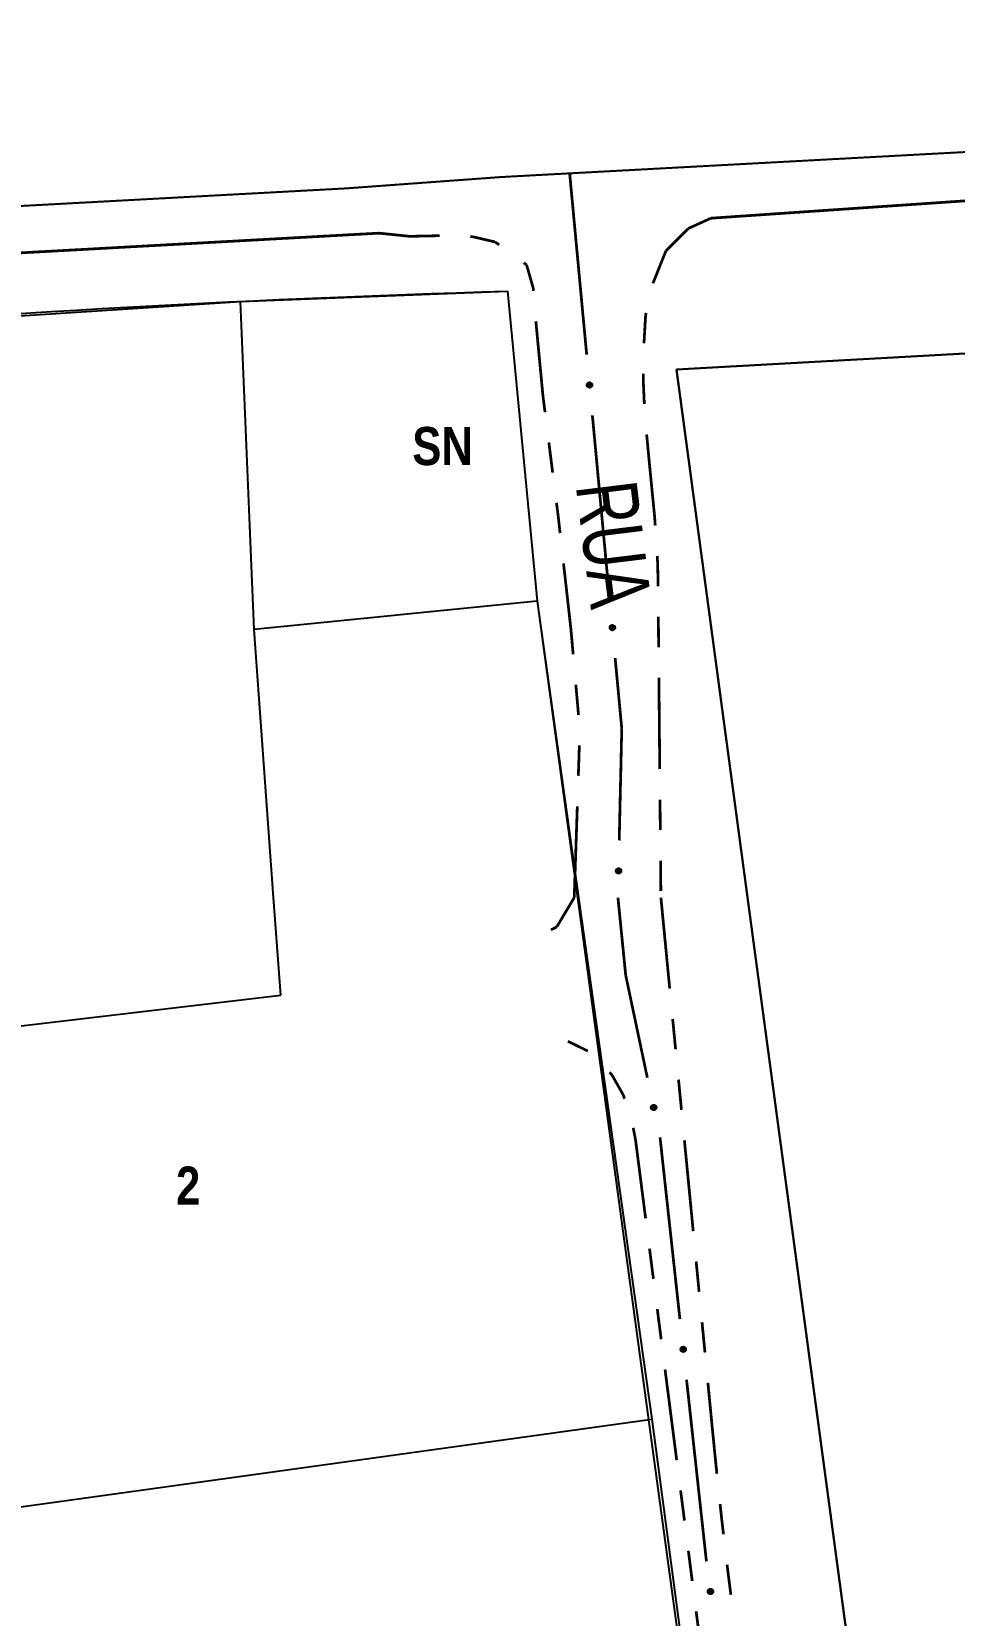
# Model space of a CAD drawing. Extents: x 203591 to 208218, y 4854879 to 4857795.
# Drawn here: x 205198.6 to 205259.2, y 4855975.9 to 4856079.8 of the extents above; entities that cross this region are included whole.
import ezdxf
from ezdxf.enums import TextEntityAlignment as Align

# ---------------------------------------------------------------- set-up
doc = ezdxf.new("R2010")
doc.units = 0
doc.header["$LTSCALE"] = 1.5
doc.header["$MEASUREMENT"] = 0
doc.linetypes.add('PHANTOMX2', pattern=[5, 2.5, -0.5, 0.5, -0.5, 0.5, -0.5])
for name, color, linetype in [('CD-MALHA-LOTES', 40, 'CONTINUOUS'), ('LM-LIM-SETOR-FISCAL', 7, 'CONTINUOUS'), ('RU-QUADRAS', 210, 'CONTINUOUS'), ('SV-EIXO-RUA-N-PAV', 6, 'CONTINUOUS'), ('SV-EST-MUNIC-PAV', 20, 'CONTINUOUS'), ('SV-RUA-NAO-PAV-S-GUIA-C-GUIA', 7, 'PHANTOMX2'), ('SV-TXT-RUA-N-PAV-S-GUIA-C-GUIA', 7, 'CONTINUOUS'), ('Th_NmrPorta', 7, 'CONTINUOUS')]:
    doc.layers.add(name, color=color, linetype=linetype)
doc.styles.add('ARIAL', font='ARIAL.TTF')
doc.styles.get("Standard").update_dxf_attribs({"font": 'swisscbo.ttf'})
doc.linetypes.add('Limite', pattern='A,20,-3,[130,ltypeshp.shx,S=6.35,R=0,X=0,Y=0],-3,20', length=46)

msp = doc.modelspace()

# ---------------------------------------------------------------- linework, layer by layer
at = {"layer": 'CD-MALHA-LOTES', "linetype": 'Continuous', "flags": 128}
for points in [[(205212.31, 4856062.14), (205229.83, 4856062.81), (205231.77, 4856042.45)], [(205176.6, 4856059.81), (205212.31, 4856062.14)], [(205213.2, 4856040.61), (205212.31, 4856062.14)], [(205320.7, 4856062.09), (205240.92, 4856057.67)], [(205240.92, 4856057.67), (205245.59, 4856023)], [(205231.77, 4856042.45), (205213.2, 4856040.61)], [(205231.77, 4856042.45), (205234.5, 4856023)], [(205214.48, 4856023), (205213.2, 4856040.61)], [(205214.94, 4856016.6), (205214.48, 4856023)], [(205234.5, 4856023), (205239.31, 4855988.77)], [(205245.59, 4856023), (205259.27, 4855921.38)], [(205184.55, 4856013), (205214.94, 4856016.6)], [(205189.83, 4855981.89), (205239.31, 4855988.77)], [(205239.31, 4855988.77), (205248.46, 4855919.86)]]:
    msp.add_lwpolyline(points, dxfattribs=at)
at = {"layer": 'LM-LIM-SETOR-FISCAL', "linetype": 'Limite', "ltscale": 0.1, "const_width": 0.13, "flags": 128}
msp.add_lwpolyline([(205796.415, 4856248.315), (205682.51, 4856182.65), (205659.3, 4856170.51), (205621.44, 4856158.01), (205507.35, 4856123.37), (205407.36, 4856092.31), (205394.74, 4856089.5), (205362.25, 4856082.61), (205354.69, 4856080.34), (205337.55, 4856076.77), (205289.87, 4856073.56), (205229.36, 4856070.3), (205219.27, 4856069.56), (205147.92, 4856065.7), (205113.32, 4856064.4), (205090.92, 4856063.16), (205009.9, 4856058.92), (204851.88, 4856050.7), (204687.08, 4856042.13), (204637.14, 4856038.78), (204603.03, 4856036.66), (204553.89, 4856035.32), (204520.66, 4856035.13), (204502.57, 4856037.61), (204484.57, 4856041.23), (204412.67, 4856060.75), (204330.68, 4856083.79), (204299.16, 4856093.11), (204270.41, 4856101.78), (204253.26, 4856107.22), (204244.69, 4856110.17), (204218.41, 4856111.79), (204202.69, 4856112.17), (204189.55, 4856111.98), (204142.89, 4856109.12), (204035.38, 4856102.27), (203993.42, 4856098.93), (203985.94, 4856098.57), (203969, 4856097.51), (203907.01, 4856092.75), (203828.45, 4856087.6), (203806.83, 4856085.89), (203745.43, 4856081.58), (203724.99, 4856080.15), (203677.22, 4856076.56), (203633.71, 4856071.22), (203591.04, 4856063.51), (203660.37, 4856023.03), (203705.27, 4855996.41), (203743.77, 4855973.31), (203818.31, 4855928.72), (203887.09, 4855887.86), (203952.66, 4855848.85), (204025, 4855805.96), (204088.2, 4855766.95), (204107.49, 4855755.62), (204177.8, 4855715.26), (204283.05, 4855651.55), (204316.3, 4855629.3), (204344.05, 4855608.74), (204359.413431, 4855596.133587), (204366.73, 4855590.13), (204395.58, 4855561.78), (204414.87, 4855540.12), (204436.53, 4855514.57), (204458.95, 4855485.04), (204486.36, 4855444.86), (204505.82, 4855416.26), (204534.16, 4855377.59), (204568.85, 4855328.27), (204604.98, 4855276.24), (204637.1, 4855229.79), (204661.77, 4855193.9), (204679.77, 4855167.91), (204703.32, 4855133.45), (204736.81, 4855084.64), (204752.67, 4855062.31), (204783.23, 4855019.37), (204803.12, 4854991.18), (204834.249649, 4854948.199642), (204845.64, 4854959.83), (204876.75, 4854964.71), (204914.35, 4854970.84), (204996.87, 4854983.31), (205090.66, 4854997.71), (205105.98, 4854999.94), (205187.94, 4855012.05), (205245.94, 4855021.11), (205272.68, 4855025.85), (205289.82, 4855028.52), (205353.63, 4855038.1), (205379.87, 4855044.32), (205380.17, 4855053.59), (205399.55, 4855054.95), (205426.54, 4855056.03), (205437.99, 4855056.62), (205499.63, 4855060.67), (205539.31, 4855063.19), (205567.09, 4855064.98), (205582.41, 4855066.09), (205635.91, 4855070), (205692.95, 4855073.42), (205739.37, 4855076.32), (205755.85, 4855076.88), (205779.09, 4855078.91), (205796.39, 4855080.33), (205832.27, 4855082.2), (205855.36, 4855083.58), (205884.96, 4855084.97), (205904.85, 4855085.43), (205945.85, 4855088.06), (205975.45, 4855089.94), (205990.04, 4855090.61), (206010.45, 4855091.62), (206021.42, 4855091.93), (206022.38, 4855094.63), (206023.19, 4855099.07), (206023.73, 4855105.32), (206023.73, 4855114.57), (206023.61, 4855122.77), (206023.73, 4855128.91), (206023.31, 4855148.74), (206059.09, 4855155.08), (206090.43, 4855139.24), (206138.56, 4855111.07), (206178.75, 4855088.19), (206206.79, 4855072.52), (206222.46, 4855062.86), (206230.38, 4855057.64), (206237.19, 4855052.51), (206245.02, 4855046.96), (206277.61, 4855028.92), (206315.11, 4855009.06), (206322.43, 4855004.94), (206334.61, 4854998.15), (206344.05, 4854991.94), (206370.01, 4854978.16), (206377.13, 4854974.52), (206383.62, 4854970.88), (206391.86, 4854965.97), (206400.96, 4854960.99), (206409.67, 4854956.24), (206418.06, 4854951.81), (206428.03, 4854946.58), (206436.74, 4854941.99), (206446.39, 4854936.45), (206454.94, 4854931.86), (206463.33, 4854927.27), (206473.94, 4854921.41), (206483.44, 4854916.66), (206493.49, 4854911.28), (206502.2, 4854906.53), (206509.16, 4854902.73), (206517.55, 4854899.17), (206528.48, 4854896), (206549.69, 4854889.67), (206564.41, 4854883.97), (206567.2, 4854879.08), (206570.83, 4854883.26), (206576.05, 4854891.17), (206582.86, 4854902.57), (206588.24, 4854910.17), (206594.1, 4854919.67), (206601.38, 4854929.09), (206611.99, 4854937.95), (206625.76, 4854949.98), (206640.32, 4854965.18), (206646.34, 4854973.73), (206650.93, 4854980.7), (206656.31, 4854989.4), (206659.8, 4854993.84), (206666.37, 4855000.56), (206674.91, 4855008.32), (206682.51, 4855016.24), (206687.1, 4855021.3), (206689.8, 4855026.21), (206695.97, 4855035.87), (206702.46, 4855046.95), (206709.74, 4855060.01), (206715.44, 4855068.88), (206721.77, 4855075.21), (206727.79, 4855082.65), (206732.22, 4855088.66), (206736.5, 4855097.05), (206739.58, 4855106.79), (206740.85, 4855116.29), (206741.17, 4855125.63), (206741.64, 4855134.02), (206741.17, 4855142.09), (206742.12, 4855150.72), (206742.75, 4855160.06), (206742.43, 4855173.36), (206743.07, 4855183.81), (206745.76, 4855192.36), (206748.45, 4855197.74), (206758.11, 4855205.5), (206768.24, 4855208.82), (206775.2, 4855210.56), (206778.84, 4855212.3), (206783.44, 4855216.26), (206786.6, 4855221.64), (206789.29, 4855225.29), (206792.14, 4855229.4), (206795.63, 4855232.73), (206801.01, 4855234.47), (206808.45, 4855236.21), (206816.52, 4855237.63), (206822.22, 4855240.17), (206827.6, 4855242.54), (206831.4, 4855244.28), (206836.63, 4855244.44), (206839.95, 4855243.97), (206842.19, 4855243.65), (206845.62, 4855240.46), (206849.62, 4855235.99), (206854.58, 4855232.12), (206859.64, 4855229.78), (206864.76, 4855227.39), (206870.2, 4855225.04), (206874.73, 4855222.3), (206878.92, 4855219.29), (206882.98, 4855215.83), (206887.98, 4855212.7), (206893.95, 4855209.85), (206900.29, 4855207.85), (206907.15, 4855206.19), (206913.73, 4855205.04), (206920.81, 4855203.6), (206927.56, 4855201.94), (206933.6, 4855200.48), (206939.89, 4855199.17), (206945.67, 4855197.5), (206951.88, 4855196.77), (206955.646692, 4855197.169441), (206957.306662, 4855197.34315), (206961.862616, 4855199.664984), (206966.527907, 4855198.429918), (206972.051755, 4855197.762708), (206977.408644, 4855196.392723), (206983.226231, 4855195.866614), (206988.517313, 4855195.575902), (206994.381656, 4855194.986132), (206999.439545, 4855194.39722), (207005.614593, 4855193.621657), (207012.363297, 4855193.601324), (207017.572169, 4855195.36525), (207023.03395, 4855199.405412), (207027.732957, 4855202.047994), (207032.274552, 4855204.906141), (207036.833943, 4855207.976499), (207041.709791, 4855210.664404), (207047.645836, 4855212.460922), (207053.627362, 4855214.050921), (207060.025663, 4855216.416757), (207065.622577, 4855219.182648), (207071.297192, 4855222.28006), (207076.000549, 4855226.442043), (207079.81713, 4855231.025691), (207081.103271, 4855236.760794), (207082.59759, 4855241.307754), (207088.023389, 4855243.939561), (207090.578395, 4855249.590665), (207089.808985, 4855256.17649), (207088.296416, 4855261.394437), (207091.682817, 4855264.782116), (207096.437455, 4855266.14688), (207101.10609, 4855269.633922), (207105.023599, 4855274.180832), (207109.741577, 4855275.556417), (207115.560457, 4855275.105675), (207120.834136, 4855274.222138), (207125.843848, 4855273.366924), (207131.736831, 4855271.630579), (207137.125757, 4855270.101991), (207140.28442, 4855270.079902), (207149.515925, 4855272.920652), (207159.750695, 4855279.150512), (207168.205506, 4855287.160332), (207178.440276, 4855293.835183), (207190.455007, 4855299.175063), (207198.909818, 4855306.294903), (207210.479558, 4855312.524764), (207226.054209, 4855320.312089), (207238.95892, 4855331.88183), (207248.7487, 4855350.571411), (207250.973651, 4855379.940753), (207256.758521, 4855404.860194), (207263.433371, 4855423.994765), (207271.888182, 4855446.689256), (207282.567942, 4855472.943668), (207294.805168, 4855494.970674), (207326.84445, 4855524.340016), (207365.558582, 4855558.159258), (207387.072345, 4855586.866424), (207407.157013, 4855615.155159), (207422.962295, 4855638.924947), (207434.532036, 4855666.069339), (207438.091956, 4855689.65381), (207436.311996, 4855734.152813), (207437.646966, 4855776.64936), (207435.867006, 4855804.683732), (207437.201976, 4855838.502973), (207442.986846, 4855862.087445), (207450.106687, 4855888.786846), (207460.341457, 4855908.811397), (207484.893222, 4855935.842551), (207514.888754, 4855951.474025), (207555.868566, 4855955.698748), (207618.394465, 4855944.291996), (207657.684388, 4855935.842551), (207679.230475, 4855930.772883), (207701.081061, 4855927.500978), (207727.335472, 4855933.285849), (207757.594794, 4855943.075629), (207797.198906, 4855948.41551), (207840.362939, 4855943.520619), (207880.857031, 4855931.060899), (207908.46854, 4855922.081144), (207928.081857, 4855916.750273), (207978.978222, 4855907.32502), (207988.919986, 4855905.773418), (208022.363859, 4855902.136547), (208058.853041, 4855901.246567), (208090.002343, 4855903.026527), (208114.955167, 4855908.683361), (208130.682304, 4855913.813432), (208161.847626, 4855928.407512), (208188.891822, 4855948.61949), (208218.286591, 4855981.057933), (208187.445907, 4855991.449903), (208165.321069, 4856010.222493), (208159.224361, 4856022.94), (208156.58974, 4856039.12589), (208148.685879, 4856065.472094), (208141.72335, 4856085.385589), (208131.121743, 4856100.600365), (208114.978287, 4856123.563692), (208106.091421, 4856139.449948), (208093.205298, 4856162.116022), (208084.73682, 4856199.326829), (208076.797221, 4856229.27502), (208073.616124, 4856257.1496), (208067.838157, 4856284.431712), (208065.021572, 4856320.096316), (208063.518292, 4856367.226456), (208062.416051, 4856397.165935), (208051.054374, 4856419.94066), (208041.168955, 4856425.250761), (208034.147983, 4856457.455812), (208021.67975, 4856492.348298), (208031.159526, 4856541.689942), (208020.976111, 4856586.808408), (208019.467809, 4856600.268866), (208028.327718, 4856624.553543), (208027.926294, 4856671.90573), (208026.162133, 4856750.628679), (208030.440265, 4856795.701991), (208034.406877, 4856848.418794), (208036.125381, 4856871.257936), (208022.299519, 4856927.922659), (208010.560024, 4856953.886397), (208008.303255, 4856989.771934), (207999.795743, 4857038.357717), (207992.204293, 4857055.360826), (207973.187812, 4857100.767903), (207964.482023, 4857136.653753), (207955.32649, 4857174.790688), (207947.06, 4857205.66), (207936.24, 4857242.09), (207927.67, 4857273.58), (207918.98, 4857320.37), (207891.61, 4857379.79), (207864.78, 4857442.58), (207832.53, 4857508.13), (207814.62, 4857556.12), (207809.96, 4857575.68), (207785.03, 4857617.04), (207772.89, 4857638.07), (207748.63, 4857685.56), (207726.14, 4857726.05), (207670.54, 4857791.94), (207637.716929, 4857752.579866), (207327.499503, 4857249.046871), (207320.676618, 4857251.493261), (207314.080136, 4857253.877844), (207301.63279, 4857226.347664), (207278.712679, 4857178.433894), (207276.5774, 4857174.787641), (207262.892453, 4857152.57806), (207252.462304, 4857134.399802), (207240.885989, 4857115.917861), (207229.906692, 4857098.269253), (207214.91377, 4857077.033986), (207202.397592, 4857060.643753), (207187.795384, 4857042.763498), (207183.851205, 4857038.068132), (207172.84771, 4857025.964287), (207149.87276, 4857002.228535), (207122.979462, 4856978.24558), (207115.279823, 4856971.792429), (207096.554824, 4856956.721089), (207093.179038, 4856954.256239), (207063.969674, 4856931.265115), (207039.009706, 4856911.05036), (207002.55255, 4856880.952023), (206995.622513, 4856875.427191), (206955.697742, 4856843.197587), (206925.76, 4856819.17), (206889.95, 4856790.29), (206863.87, 4856769.12), (206847.05, 4856755.62), (206812.934473, 4856729.478313), (206791.2, 4856713), (206771.48, 4856697.98), (206751.62, 4856684.07), (206724.81, 4856665.42), (206695.34, 4856644.45), (206670.42, 4856628.03), (206663.08, 4856623.07), (206633.21, 4856602.21), (206600.85, 4856580.16), (206591.4, 4856573.83), (206573.31, 4856561.53), (206563.13, 4856555.38), (206553.22, 4856549.54), (206544.9, 4856545.03), (206536.19, 4856541.04), (206524.84, 4856536.19), (206513.22, 4856531.58), (206498.3, 4856526.31), (206481.81, 4856521.39), (206460.98, 4856515.61), (206436.55, 4856509.25), (206404.85, 4856501.32), (206376.503498, 4856494.172169), (206338.854515, 4856484.264542), (206332.61, 4856481.61), (206321.41, 4856478.45), (206309.98, 4856474.91), (206297.27, 4856470.73), (206283.09, 4856465.93), (206265.98, 4856460.4), (206237.37, 4856450.17), (206227.79, 4856446.64), (206207.64, 4856438.98), (206187.88, 4856431.02), (206170.1, 4856423.58), (206145.59, 4856412.49), (206123.09, 4856402.3), (206095.56, 4856389.84), (206084.72388, 4856385.188271), (206064.4, 4856375.95), (206043.92, 4856366.69), (206002.95, 4856348.23), (205973.98, 4856334.81), (205918.83, 4856309.59), (205889.94, 4856296.39), (205871.28, 4856287.81), (205863.09, 4856283.51), (205834.67, 4856269.04), (205796.415, 4856248.315)], dxfattribs=at)
at = {"layer": 'RU-QUADRAS', "color": 6, "linetype": 'Continuous'}
msp.add_lwpolyline([(205240.92, 4856057.67), (205320.7, 4856062.09), (205341.52, 4856063.68), (205358.84, 4855933.7), (205259.27, 4855921.38)], close=True, dxfattribs=at)
msp.add_lwpolyline([(205169.12, 4856057.33), (205170.85, 4856060.09), (205176.6, 4856059.81, -0.0134668589), (205229.83, 4856062.81), (205231.77, 4856042.45), (205248.46, 4855919.86), (205200.26, 4855913.77), (205201.8, 4855903.73), (205250.97, 4855909.51), (205256.68, 4855850.56), (205209.14, 4855841.88), (205209.64, 4855837.64), (205258.13, 4855843.47), (205266.64, 4855779.52), (205267.27, 4855779.59), (205270.6, 4855754.86), (205205.88, 4855693.36), (205201.22, 4855722.68), (205191.74, 4855902.55), (205190.12, 4855902.36), (205180.07, 4855980.53, -0.0081254696)], format="xyb", close=True, dxfattribs=at)
at = {"layer": 'SV-EIXO-RUA-N-PAV', "const_width": 0.18, "flags": 128}
for points in [[(205233.906484, 4856070.58799), (205235.027471, 4856058.640464)], [(205235.401133, 4856054.657955), (205236.522119, 4856042.710428)], [(205236.895782, 4856038.72792), (205237.269444, 4856034.745411)], [(205237.269444, 4856034.745411), (205237.33, 4856034.1)], [(205237.33, 4856034.1), (205237.164462, 4856026.750109)], [(205237.08, 4856023), (205237.577519, 4856018.024814)], [(205237.577519, 4856018.024814), (205237.59, 4856017.9)], [(205237.59, 4856017.9), (205239.009397, 4856011.173565)], [(205239.835281, 4856007.259754), (205239.85, 4856007.19)], [(205239.85, 4856007.19), (205241.147413, 4855995.332055)], [(205241.582469, 4855991.355785), (205242.887636, 4855979.426974)]]:
    msp.add_lwpolyline(points, dxfattribs=at)
at = {"layer": 'SV-EIXO-RUA-N-PAV', "flags": 128}
for points in [[(205235.310479, 4856056.802545), (205235.34858, 4856056.77188), (205235.375056, 4856056.737734), (205235.388941, 4856056.702899), (205235.393184, 4856056.668916), (205235.393609, 4856056.633662), (205235.386195, 4856056.598024), (205235.369206, 4856056.560292), (205235.338713, 4856056.521855), (205235.301951, 4856056.497032), (205235.268527, 4856056.481592), (205235.233347, 4856056.475128), (205235.199093, 4856056.475289), (205235.162328, 4856056.484213), (205235.124258, 4856056.501804), (205235.086351, 4856056.533401), (205235.060625, 4856056.567055), (205235.048079, 4856056.601102), (205235.041804, 4856056.63651), (205235.041802, 4856056.672508), (205235.04928, 4856056.707449), (205235.06706, 4856056.745747), (205235.098742, 4856056.782749), (205235.132015, 4856056.808791), (205235.165877, 4856056.821811), (205235.200876, 4856056.827204), (205235.236231, 4856056.82806), (205235.272365, 4856056.8221), (205235.310479, 4856056.802545)], [(205236.805128, 4856040.87251), (205236.843229, 4856040.841845), (205236.869704, 4856040.807699), (205236.883589, 4856040.772863), (205236.887832, 4856040.738881), (205236.888257, 4856040.703627), (205236.880844, 4856040.667988), (205236.863855, 4856040.630256), (205236.833362, 4856040.59182), (205236.7966, 4856040.566997), (205236.763176, 4856040.551557), (205236.727996, 4856040.545093), (205236.693741, 4856040.545253), (205236.656977, 4856040.554178), (205236.618907, 4856040.571769), (205236.581, 4856040.603366), (205236.555274, 4856040.63702), (205236.542728, 4856040.671066), (205236.536453, 4856040.706475), (205236.53645, 4856040.742472), (205236.543929, 4856040.777414), (205236.561709, 4856040.815712), (205236.593391, 4856040.852713), (205236.626664, 4856040.878756), (205236.660526, 4856040.891776), (205236.695525, 4856040.897169), (205236.730879, 4856040.898025), (205236.767014, 4856040.892065), (205236.805128, 4856040.87251)], [(205237.232716, 4856024.891782), (205237.26701, 4856024.856911), (205237.289353, 4856024.819928), (205237.29911, 4856024.78372), (205237.299389, 4856024.749475), (205237.295728, 4856024.714408), (205237.284238, 4856024.679868), (205237.262993, 4856024.644357), (205237.228254, 4856024.609711), (205237.188864, 4856024.589313), (205237.153877, 4856024.577848), (205237.118185, 4856024.575501), (205237.08418, 4856024.579627), (205237.048696, 4856024.59275), (205237.01292, 4856024.614631), (205236.978927, 4856024.650405), (205236.957271, 4856024.686812), (205236.948753, 4856024.722083), (205236.946621, 4856024.75798), (205236.950787, 4856024.793735), (205236.962262, 4856024.827575), (205236.984358, 4856024.863557), (205237.020112, 4856024.89664), (205237.056176, 4856024.918654), (205237.091318, 4856024.927665), (205237.126707, 4856024.928968), (205237.161922, 4856024.925725), (205237.197124, 4856024.915619), (205237.232716, 4856024.891782)], [(205239.500382, 4856009.379972), (205239.541735, 4856009.353858), (205239.571935, 4856009.322957), (205239.589706, 4856009.289935), (205239.597801, 4856009.256659), (205239.602249, 4856009.221684), (205239.598952, 4856009.185432), (205239.586382, 4856009.146007), (205239.560476, 4856009.104341), (205239.526789, 4856009.075483), (205239.495346, 4856009.056329), (205239.461134, 4856009.04589), (205239.427085, 4856009.042139), (205239.389542, 4856009.046808), (205239.349713, 4856009.059938), (205239.308446, 4856009.087), (205239.279046, 4856009.117497), (205239.262696, 4856009.149889), (205239.252419, 4856009.18435), (205239.248307, 4856009.220111), (205239.251747, 4856009.255678), (205239.265039, 4856009.295756), (205239.29229, 4856009.336132), (205239.322372, 4856009.365803), (205239.354526, 4856009.382604), (205239.38868, 4856009.391957), (205239.423706, 4856009.396844), (205239.460285, 4856009.395048), (205239.500382, 4856009.379972)], [(205241.458741, 4855993.498721), (205241.497311, 4855993.468648), (205241.52431, 4855993.434914), (205241.538731, 4855993.400297), (205241.543497, 4855993.366385), (205241.544466, 4855993.331141), (205241.537604, 4855993.295392), (205241.521198, 4855993.257403), (205241.491302, 4855993.2185), (205241.454928, 4855993.193113), (205241.421746, 4855993.17716), (205241.38667, 4855993.170153), (205241.352417, 4855993.169786), (205241.315519, 4855993.178142), (205241.277182, 4855993.195143), (205241.238792, 4855993.226152), (205241.21255, 4855993.259405), (205241.199481, 4855993.293254), (205241.19266, 4855993.328562), (205241.192102, 4855993.364554), (205241.199041, 4855993.399607), (205241.216228, 4855993.438175), (205241.247335, 4855993.475661), (205241.280202, 4855993.502213), (205241.313859, 4855993.515754), (205241.348771, 4855993.521687), (205241.384108, 4855993.523088), (205241.420331, 4855993.517686), (205241.458741, 4855993.498721)], [(205243.235489, 4855977.60354), (205243.275389, 4855977.575255), (205243.303897, 4855977.542786), (205243.319879, 4855977.508862), (205243.326186, 4855977.475202), (205243.32876, 4855977.440039), (205243.323533, 4855977.404015), (205243.308875, 4855977.365317), (205243.280782, 4855977.325093), (205243.245601, 4855977.298076), (205243.213181, 4855977.280627), (205243.17846, 4855977.27203), (205243.144259, 4855977.270102), (205243.107019, 4855977.276769), (205243.067948, 4855977.292006), (205243.028185, 4855977.321234), (205243.000455, 4855977.353257), (205242.985858, 4855977.386476), (205242.977436, 4855977.421436), (205242.975239, 4855977.457366), (205242.980573, 4855977.492699), (205242.995986, 4855977.53201), (205243.025353, 4855977.570873), (205243.056977, 4855977.598895), (205243.089982, 4855977.613955), (205243.124587, 4855977.621472), (205243.159824, 4855977.624482), (205243.196255, 4855977.620735), (205243.235489, 4855977.60354)]]:
    msp.add_lwpolyline(points, close=True, dxfattribs=at)
for points in [[(205235.041802, 4856056.672508), (205235.060625, 4856056.567055)], [(205235.046579, 4856056.685717), (205235.072401, 4856056.55657)], [(205235.04928, 4856056.707449), (205235.086351, 4856056.533401)], [(205235.061054, 4856056.721338), (205235.104118, 4856056.525283)], [(205235.06706, 4856056.745747), (205235.124258, 4856056.501804)], [(205235.084783, 4856056.760568), (205235.142499, 4856056.495992)], [(205235.098742, 4856056.782749), (205235.162328, 4856056.484213)], [(205235.114584, 4856056.793515), (205235.179224, 4856056.484362)], [(205235.132015, 4856056.808791), (205235.199093, 4856056.475289)], [(205235.148504, 4856056.811774), (205235.215439, 4856056.478166)], [(205235.165877, 4856056.821811), (205235.233347, 4856056.475128)], [(205235.183189, 4856056.821881), (205235.248172, 4856056.479867)], [(205235.200876, 4856056.827204), (205235.268527, 4856056.481592)], [(205235.219998, 4856056.823964), (205235.28655, 4856056.494432)], [(205235.236231, 4856056.82806), (205235.301951, 4856056.497032)], [(205235.254599, 4856056.820358), (205235.320343, 4856056.514049)], [(205235.272365, 4856056.8221), (205235.338713, 4856056.521855)], [(205235.28971, 4856056.811317), (205235.351757, 4856056.544406)], [(205235.310479, 4856056.802545), (205235.369206, 4856056.560292)], [(205235.330554, 4856056.784998), (205235.37659, 4856056.586481)], [(205235.34858, 4856056.77188), (205235.386195, 4856056.598024)], [(205235.363757, 4856056.75248), (205235.388093, 4856056.624564)], [(205235.375056, 4856056.737734), (205235.393609, 4856056.633662)], [(205236.53645, 4856040.742472), (205236.555274, 4856040.63702)], [(205236.541228, 4856040.755681), (205236.56705, 4856040.626535)], [(205236.543929, 4856040.777414), (205236.581, 4856040.603366)], [(205236.555702, 4856040.791302), (205236.598767, 4856040.595248)], [(205236.561709, 4856040.815712), (205236.618907, 4856040.571769)], [(205236.579432, 4856040.830533), (205236.637148, 4856040.565956)], [(205236.593391, 4856040.852713), (205236.656977, 4856040.554178)], [(205236.609233, 4856040.86348), (205236.673873, 4856040.554327)], [(205236.626664, 4856040.878756), (205236.693741, 4856040.545253)], [(205236.643153, 4856040.881738), (205236.710088, 4856040.548131)], [(205236.660526, 4856040.891776), (205236.727996, 4856040.545093)], [(205236.677838, 4856040.891845), (205236.74282, 4856040.549831)], [(205236.695525, 4856040.897169), (205236.763176, 4856040.551557)], [(205236.714647, 4856040.893928), (205236.781199, 4856040.564396)], [(205236.730879, 4856040.898025), (205236.7966, 4856040.566997)], [(205236.749248, 4856040.890322), (205236.814992, 4856040.584013)], [(205236.767014, 4856040.892065), (205236.833362, 4856040.59182)], [(205236.784359, 4856040.881282), (205236.846406, 4856040.614371)], [(205236.805128, 4856040.87251), (205236.863855, 4856040.630256)], [(205236.825203, 4856040.854963), (205236.871239, 4856040.656446)], [(205236.843229, 4856040.841845), (205236.880844, 4856040.667988)], [(205236.858405, 4856040.822445), (205236.882742, 4856040.694529)], [(205236.869704, 4856040.807699), (205236.888257, 4856040.703627)], [(205236.950787, 4856024.793735), (205236.957271, 4856024.686812)], [(205236.957062, 4856024.806302), (205236.967754, 4856024.675034)], [(205236.962262, 4856024.827575), (205236.978927, 4856024.650405)], [(205236.975564, 4856024.840007), (205236.995634, 4856024.640284)], [(205236.984358, 4856024.863557), (205237.01292, 4856024.614631)], [(205237.003678, 4856024.876225), (205237.030365, 4856024.606745)], [(205237.020112, 4856024.89664), (205237.048696, 4856024.59275)], [(205237.037094, 4856024.9055), (205237.065496, 4856024.59094)], [(205237.056176, 4856024.918654), (205237.08418, 4856024.579627)], [(205237.0729, 4856024.919707), (205237.100749, 4856024.580592)], [(205237.091318, 4856024.927665), (205237.118185, 4856024.575501)], [(205237.108523, 4856024.925729), (205237.133459, 4856024.578491)], [(205237.126707, 4856024.928968), (205237.153877, 4856024.577848)], [(205237.145325, 4856024.923535), (205237.173266, 4856024.588513)], [(205237.161922, 4856024.925725), (205237.188864, 4856024.589313)], [(205237.179275, 4856024.915946), (205237.209103, 4856024.604084)], [(205237.197124, 4856024.915619), (205237.228254, 4856024.609711)], [(205237.213103, 4856024.902901), (205237.243822, 4856024.6306)], [(205237.232716, 4856024.891782), (205237.262993, 4856024.644357)], [(205237.250624, 4856024.872028), (205237.27336, 4856024.669516)], [(205237.26701, 4856024.856911), (205237.284238, 4856024.679868)], [(205237.279837, 4856024.835884), (205237.289196, 4856024.706011)], [(205237.289353, 4856024.819928), (205237.295728, 4856024.714408)], [(205239.248307, 4856009.220111), (205239.279046, 4856009.117497)], [(205239.251545, 4856009.23378), (205239.291943, 4856009.108425)], [(205239.251747, 4856009.255678), (205239.308446, 4856009.087)], [(205239.261858, 4856009.27082), (205239.327024, 4856009.080964)], [(205239.265039, 4856009.295756), (205239.349713, 4856009.059938)], [(205239.280954, 4856009.312503), (205239.368498, 4856009.056246)], [(205239.29229, 4856009.336132), (205239.389542, 4856009.046808)], [(205239.306799, 4856009.348637), (205239.406311, 4856009.048885)], [(205239.322372, 4856009.365803), (205239.427085, 4856009.042139)], [(205239.338413, 4856009.370649), (205239.442996, 4856009.046864)], [(205239.354526, 4856009.382604), (205239.461134, 4856009.04589)], [(205239.371717, 4856009.384649), (205239.47532, 4856009.05229)], [(205239.38868, 4856009.391957), (205239.495346, 4856009.056329)], [(205239.408047, 4856009.390921), (205239.511785, 4856009.071142)], [(205239.423706, 4856009.396844), (205239.526789, 4856009.075483)], [(205239.442834, 4856009.391289), (205239.543117, 4856009.094488)], [(205239.460285, 4856009.395048), (205239.560476, 4856009.104341)], [(205239.478747, 4856009.386316), (205239.570861, 4856009.128234)], [(205239.500382, 4856009.379972), (205239.586382, 4856009.146007)], [(205239.522329, 4856009.364832), (205239.590728, 4856009.172869)], [(205239.541735, 4856009.353858), (205239.598952, 4856009.185432)], [(205239.559027, 4856009.336317), (205239.597807, 4856009.212016)], [(205239.571935, 4856009.322957), (205239.602249, 4856009.221684)], [(205241.192102, 4855993.364554), (205241.21255, 4855993.259405)], [(205241.196675, 4855993.377836), (205241.224487, 4855993.249103)], [(205241.199041, 4855993.399607), (205241.238792, 4855993.226152)], [(205241.210598, 4855993.413676), (205241.256682, 4855993.218309)], [(205241.216228, 4855993.438175), (205241.277182, 4855993.195143)], [(205241.23372, 4855993.453268), (205241.295511, 4855993.189613)], [(205241.247335, 4855993.475661), (205241.315519, 4855993.178142)], [(205241.263009, 4855993.486671), (205241.332411, 4855993.178551)], [(205241.280202, 4855993.502213), (205241.352417, 4855993.169786)], [(205241.296644, 4855993.50545), (205241.368717, 4855993.172915)], [(205241.313859, 4855993.515754), (205241.38667, 4855993.170153)], [(205241.331169, 4855993.516091), (205241.401419, 4855993.17512)], [(205241.348771, 4855993.521687), (205241.421746, 4855993.17716)], [(205241.367941, 4855993.518742), (205241.439568, 4855993.190276)], [(205241.384108, 4855993.523088), (205241.454928, 4855993.193113)], [(205241.402593, 4855993.51567), (205241.473055, 4855993.210411)], [(205241.420331, 4855993.517686), (205241.491302, 4855993.2185)], [(205241.43784, 4855993.507172), (205241.503997, 4855993.24125)], [(205241.458741, 4855993.498721), (205241.521198, 4855993.257403)], [(205241.479085, 4855993.481486), (205241.528178, 4855993.283703)], [(205241.497311, 4855993.468648), (205241.537604, 4855993.295392)], [(205241.512785, 4855993.449484), (205241.539092, 4855993.321959)], [(205241.52431, 4855993.434914), (205241.544466, 4855993.331141)], [(205242.975239, 4855977.457366), (205243.000455, 4855977.353257)], [(205242.979202, 4855977.470842), (205243.012849, 4855977.34351)], [(205242.980573, 4855977.492699), (205243.028185, 4855977.321234)], [(205242.991478, 4855977.507279), (205243.046414, 4855977.314214)], [(205242.995986, 4855977.53201), (205243.067948, 4855977.292006)], [(205243.012772, 4855977.547883), (205243.086509, 4855977.287317)], [(205243.025353, 4855977.570873), (205243.107019, 4855977.276769)], [(205243.040509, 4855977.582586), (205243.123875, 4855977.277947)], [(205243.056977, 4855977.598895), (205243.144259, 4855977.270102)], [(205243.073254, 4855977.602878), (205243.1604, 4855977.273971)], [(205243.089982, 4855977.613955), (205243.17846, 4855977.27203)], [(205243.107258, 4855977.61508), (205243.192968, 4855977.277664)], [(205243.124587, 4855977.621472), (205243.213181, 4855977.280627)], [(205243.143871, 4855977.619403), (205243.230387, 4855977.294541)], [(205243.159824, 4855977.624482), (205243.245601, 4855977.298076)], [(205243.178628, 4855977.617913), (205243.262921, 4855977.316181)], [(205243.196255, 4855977.620735), (205243.280782, 4855977.325093)], [(205243.214225, 4855977.61103), (205243.292427, 4855977.348398)], [(205243.235489, 4855977.60354), (205243.308875, 4855977.365317)], [(205243.256597, 4855977.58725), (205243.314649, 4855977.391908)], [(205243.275389, 4855977.575255), (205243.323533, 4855977.404015)], [(205243.29172, 4855977.556816), (205243.323809, 4855977.430622)], [(205243.303897, 4855977.542786), (205243.32876, 4855977.440039)]]:
    msp.add_lwpolyline(points, dxfattribs=at)
at = {"layer": 'SV-EST-MUNIC-PAV', "linetype": 'Continuous', "const_width": 0.18, "flags": 128}
for points in [[(205337.32, 4856074.03), (205243.18, 4856067.6)], [(205221.4, 4856066.62), (205173.43, 4856063.98)]]:
    msp.add_lwpolyline(points, dxfattribs=at)
at = {"layer": 'SV-RUA-NAO-PAV-S-GUIA-C-GUIA', "const_width": 0.18, "flags": 128}
for points in [[(205243.18, 4856067.6), (205242.270091, 4856067.185192)], [(205221.4, 4856066.62), (205221.4001, 4856066.6201)], [(205222.389132, 4856066.516471), (205221.4, 4856066.62)], [(205223.392827, 4856066.411417), (205222.389132, 4856066.516471)], [(205241.703953, 4856066.927103), (205240.727429, 4856065.955117)], [(205242.270091, 4856067.185192), (205241.703953, 4856066.927103)], [(205224.383442, 4856066.431682), (205223.392827, 4856066.411417)], [(205225.383233, 4856066.452141), (205224.383442, 4856066.431682)], [(205227.543786, 4856066.385457), (205227.381181, 4856066.394164)], [(205228.358926, 4856066.194702), (205227.543786, 4856066.385457)], [(205229.02, 4856066.04), (205228.358926, 4856066.194702)], [(205229.279548, 4856065.851009), (205229.02, 4856066.04)], [(205240.23, 4856065.46), (205239.378943, 4856063.325228)], [(205240.727429, 4856065.955117), (205240.23, 4856065.46)], [(205231.08, 4856064.54), (205230.896341, 4856064.673732)], [(205231.292772, 4856063.797056), (205231.08, 4856064.54)], [(205231.51845, 4856063.009047), (205231.292772, 4856063.797056)], [(205231.531485, 4856062.829207), (205231.51845, 4856063.009047)], [(205238.924473, 4856061.388434), (205238.892858, 4856061.191599)], [(205232.16, 4856055.91), (205231.690469, 4856060.835648)], [(205238.892858, 4856061.191599), (205238.789669, 4856059.393916)], [(205238.741614, 4856057.39554), (205238.745286, 4856056.89803)], [(205238.745286, 4856056.89803), (205238.810287, 4856055.39696)], [(205232.16654, 4856055.858389), (205232.16, 4856055.91)], [(205232.29226, 4856054.866323), (205232.16654, 4856055.858389)], [(205238.963647, 4856053.402963), (205239.153805, 4856051.412023)], [(205232.795139, 4856050.89806), (205232.5437, 4856052.882192)], [(205239.153805, 4856051.412023), (205239.200819, 4856050.919793)], [(205239.200819, 4856050.919793), (205239.445935, 4856048.426282)], [(205233.17, 4856047.94), (205233.046579, 4856048.913929)], [(205233.172044, 4856047.921832), (205233.17, 4856047.94)], [(205233.283822, 4856046.928099), (205233.172044, 4856047.921832)], [(205239.445935, 4856048.426282), (205239.4915, 4856047.962754)], [(205239.4915, 4856047.962754), (205239.526134, 4856047.42964)], [(205233.99, 4856040.65), (205233.507377, 4856044.940633)], [(205239.655791, 4856045.433847), (205239.684415, 4856044.993253)], [(205239.684415, 4856044.993253), (205239.697363, 4856044.434926)], [(205239.697363, 4856044.434926), (205239.71, 4856043.89)], [(205239.71, 4856043.89), (205239.714138, 4856043.435091)], [(205234.050209, 4856039.970353), (205233.99, 4856040.65)], [(205239.732327, 4856041.435174), (205239.750517, 4856039.435257)], [(205234.138452, 4856038.974254), (205234.050209, 4856039.970353)], [(205239.768707, 4856037.435339), (205239.823276, 4856031.435588)], [(205234.491424, 4856034.989858), (205234.314938, 4856036.982056)], [(205234.479183, 4856030.99547), (205234.546479, 4856032.994337)], [(205239.841466, 4856029.43567), (205239.859656, 4856027.435753)], [(205234.21, 4856023), (205234.411887, 4856028.996602)], [(205239.877845, 4856025.435836), (205239.896035, 4856023.435918)], [(205234.21, 4856023), (205233.184531, 4856021.282905)], [(205239.9, 4856023), (205240.478403, 4856017.027944)], [(205233.065079, 4856021.082888), (205232.68, 4856020.88)], [(205233.184531, 4856021.282905), (205233.065079, 4856021.082888)], [(205240.671204, 4856015.037259), (205240.864005, 4856013.046574)], [(205234.207535, 4856013.366344), (205233.79, 4856013.57)], [(205235.10632, 4856012.927954), (205234.207535, 4856013.366344)], [(205236.670757, 4856011.383384), (205236.529217, 4856011.523909)], [(205237.066051, 4856010.687236), (205236.670757, 4856011.383384)], [(205237.4192, 4856010.065309), (205237.066051, 4856010.687236)], [(205241.056806, 4856011.055888), (205241.249607, 4856009.065203)], [(205237.514836, 4856009.797044), (205237.4192, 4856010.065309)], [(205238.23, 4856007.13), (205238.08038, 4856007.883919)], [(205238.259498, 4856006.90051), (205238.23, 4856007.13)], [(205238.896933, 4856001.941309), (205238.259498, 4856006.90051)], [(205241.442408, 4856007.074518), (205242.020811, 4856001.102462)], [(205239.406882, 4855997.973948), (205239.151908, 4855999.957629)], [(205242.213612, 4855999.111777), (205242.406413, 4855997.121092)], [(205239.916831, 4855994.006587), (205239.661856, 4855995.990268)], [(205242.599214, 4855995.130406), (205242.792015, 4855993.139721)], [(205240.936728, 4855986.071866), (205240.171805, 4855992.022907)], [(205242.984816, 4855991.149036), (205243.081216, 4855990.153693)], [(205243.081216, 4855990.153693), (205243.13, 4855989.65)], [(205243.13, 4855989.65), (205243.274797, 4855988.163084)], [(205243.274797, 4855988.163084), (205243.275387, 4855988.15703)], [(205243.275387, 4855988.15703), (205243.373299, 4855987.167947)], [(205243.373299, 4855987.167947), (205243.423161, 4855986.664253)], [(205243.423161, 4855986.664253), (205243.573919, 4855985.178036)], [(205241.446677, 4855982.104505), (205241.191702, 4855984.088185)], [(205243.784184, 4855983.189122), (205243.89237, 4855982.194992)], [(205243.89237, 4855982.194992), (205243.893057, 4855982.188681)], [(205243.893057, 4855982.188681), (205244.005385, 4855981.201398)], [(205241.956625, 4855978.137144), (205241.701651, 4855980.120824)], [(205244.239948, 4855979.215207), (205244.240707, 4855979.208858)], [(205244.240707, 4855979.208858), (205244.366123, 4855978.223199)], [(205244.366123, 4855978.223199), (205244.490955, 4855977.242117)], [(205244.490955, 4855977.242117), (205244.492429, 4855977.231208)], [(205242.976522, 4855970.202422), (205242.211599, 4855976.153463)]]:
    msp.add_lwpolyline(points, dxfattribs=at)

# ---------------------------------------------------------------- texts
at = {"layer": 'SV-TXT-RUA-N-PAV-S-GUIA-C-GUIA', "style": 'ARIAL', "width": 0.7}
msp.add_text('RUA', height=4, rotation=277, dxfattribs=at).set_placement((205234.305083, 4856050.048313))
at = {"layer": 'Th_NmrPorta', "color": 1}
for s, p in [('SN', (205223.580059, 4856052.643905)), ('2', (205208.071178, 4856004.095142))]:
    msp.add_text(s, height=2.5, dxfattribs=at).set_placement(p, align=Align.MIDDLE_LEFT)

doc.saveas('drawing.dxf')
